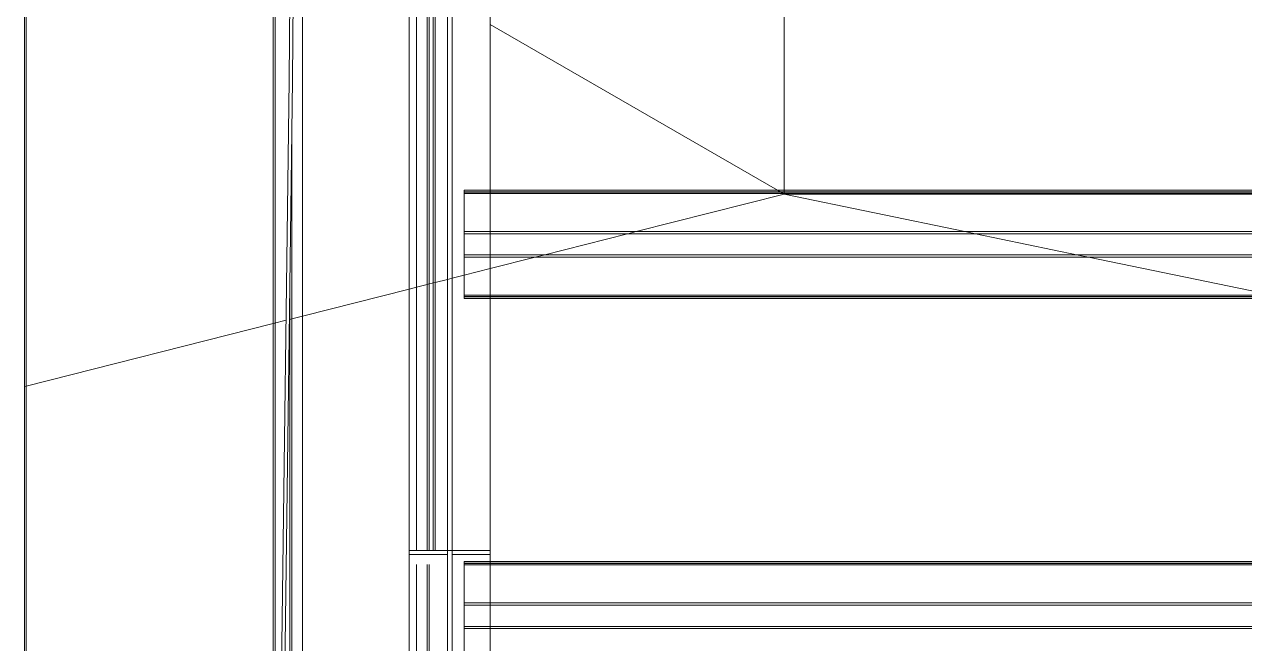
# Model space of a CAD drawing. Header units: centimetres. Extents: x -13617 to -9515, y -261 to 6553.
# Drawn here: x -12522 to -12333.8, y 2287.9 to 2383.3 of the extents above; entities that cross this region are included whole.
import ezdxf

# ---------------------------------------------------------------- set-up
doc = ezdxf.new("R2010")
doc.units = ezdxf.units.CM
doc.linetypes.add('_Overhead', pattern=[0.47625, 0.3175, -0.15875])
for name, color, linetype, lineweight in [('A-FLOR', 7, 'Continuous', 9), ('A-WALL', 7, 'Continuous', 9), ('S-BEAM', 7, 'Continuous', 9), ('S-COLS', 7, 'Continuous', 9)]:
    doc.layers.add(name, color=color, linetype=linetype, lineweight=lineweight)

# ---------------------------------------------------------------- blocks, each defined once
blk = doc.blocks.new('Costanera Perfil Z - Parametrizado - Costanera Perfil Z - Parametrizado-1652053-Planta patio maniobras')
at = {"layer": 'S-BEAM', "color": 254, "true_color": 0xcccccc}
for p, q in [((8.63, 811.28), (8.63, -811.28)), ((8.9, -410.85), (8.9, -760.55))]:
    blk.add_line(p, q, dxfattribs=at)
blk = doc.blocks.new('Costanera Perfil Z - Parametrizado - h_30cm-V61-Planta patio maniobras')
at = {"layer": 'S-BEAM', "color": 254, "true_color": 0xcccccc}
for p, q in [((-8.34, 548.74), (-8.34, -548.74)), ((-8.1, -548.74), (-8.1, 548.74)), ((-8.04, 548.74), (-8.04, -548.74)), ((-7.84, 548.74), (-7.84, -548.74)), ((1.64, 548.74), (1.64, -548.74)), ((1.98, 548.74), (1.98, -548.74)), ((-1.98, 542.85), (-1.98, -544.73)), ((-1.64, 542.85), (-1.64, -544.73)), ((7.84, 542.85), (7.84, -544.73)), ((8.04, 542.85), (8.04, -544.73)), ((8.1, 542.85), (8.1, -544.73)), ((8.34, 542.85), (8.34, -544.73)), ((-1.98, -544.73), (-1.98, -548.74)), ((-1.64, -544.73), (-1.64, -548.74)), ((7.84, -544.73), (7.84, -548.74)), ((8.04, -544.73), (8.04, -548.74)), ((8.1, -544.73), (8.1, -548.74)), ((8.34, -544.73), (8.34, -548.74)), ((-8.1, -548.74), (-8.34, -548.74)), ((-8.34, -548.74), (-8.1, -548.74)), ((1.98, -548.74), (-8.1, -548.74)), ((-8.04, -548.74), (-7.84, -548.74)), ((-7.84, -548.74), (1.64, -548.74)), ((-1.06, -548.74), (-1.98, -548.74)), ((-1.98, -548.74), (-1.64, -548.74)), ((-1.64, -548.74), (1.64, -548.74)), ((1.64, -548.74), (-1.64, -548.74)), ((-1.64, -548.74), (-0.76, -548.74)), ((1.64, -548.74), (-1.06, -548.74)), ((-0.76, -548.74), (1.64, -548.74)), ((1.64, -548.74), (1.98, -548.74)), ((1.98, -548.74), (1.64, -548.74)), ((1.64, -548.74), (1.98, -548.74)), ((1.98, -548.74), (8.04, -548.74)), ((7.84, -548.74), (1.98, -548.74)), ((8.04, -548.74), (7.84, -548.74)), ((8.34, -548.74), (8.04, -548.74)), ((8.1, -548.74), (8.34, -548.74))]:
    blk.add_line(p, q, dxfattribs=at)
blk = doc.blocks.new('Costanera Perfil Z - Parametrizado - h_30cm-V62-Planta patio maniobras')
at = {"layer": 'S-BEAM', "color": 254, "true_color": 0xcccccc}
for p, q in [((-8.34, 548.74), (-8.34, -548.74)), ((-8.1, -548.74), (-8.1, 548.74)), ((-8.04, 548.74), (-8.04, -548.74)), ((-7.84, 548.74), (-7.84, -548.74)), ((1.64, 548.74), (1.64, -548.74)), ((1.98, 548.74), (1.98, -548.74)), ((-1.98, 542.85), (-1.98, -544.73)), ((-1.64, 542.85), (-1.64, -544.73)), ((-1.98, -544.73), (-1.98, -548.74)), ((-1.64, -544.73), (-1.64, -548.74)), ((-8.1, -548.74), (-8.34, -548.74)), ((-8.34, -548.74), (-8.1, -548.74)), ((1.98, -548.74), (-8.1, -548.74)), ((-8.04, -548.74), (-7.84, -548.74)), ((-7.84, -548.74), (1.64, -548.74)), ((-1, -548.74), (-1.98, -548.74)), ((-1.98, -548.74), (-1.64, -548.74)), ((-1.64, -548.74), (1.64, -548.74)), ((1.64, -548.74), (-1.64, -548.74)), ((-1.64, -548.74), (-0.7, -548.74)), ((1.64, -548.74), (-1, -548.74)), ((-0.7, -548.74), (1.64, -548.74)), ((1.64, -548.74), (1.98, -548.74)), ((1.98, -548.74), (1.64, -548.74)), ((1.64, -548.74), (1.98, -548.74)), ((1.98, -548.74), (8.04, -548.74)), ((7.84, -548.74), (1.98, -548.74))]:
    blk.add_line(p, q, dxfattribs=at)
blk = doc.blocks.new('Costanera Perfil Z - Parametrizado - Costanera Perfil Z - Parametrizado-1662729-Planta patio maniobras')
at = {"layer": 'S-BEAM', "color": 254, "true_color": 0xcccccc}
for p, q in [((-8.8, -998.59), (-8.8, -1932.33)), ((-8.8, -998.59), (-8.8, -1932.33)), ((8.8, -1427.65), (8.8, -1816.91)), ((8.8, -1427.65), (8.8, -1816.91)), ((10.45, -1427.65), (10.45, -1816.91)), ((10.45, -1427.65), (10.45, -1816.91)), ((10.75, -1816.91), (10.75, -1427.65)), ((10.75, -1427.65), (10.75, -1816.91)), ((-10.45, -1752.08), (-10.45, -1932.33)), ((-10.45, -1752.08), (-10.45, -1932.33)), ((-10.75, -1774.61), (-10.75, -1932.33)), ((-10.75, -1774.61), (-10.75, -1932.33))]:
    blk.add_line(p, q, dxfattribs=at)
blk = doc.blocks.new('Costanera Perfil Z - Parametrizado - Costanera Perfil Z - Parametrizado-V64-Planta patio maniobras')
at = {"layer": 'S-BEAM', "color": 254, "true_color": 0xcccccc}
for p, q in [((-8.8, -998.59), (-8.8, -1932.33)), ((-8.8, -998.59), (-8.8, -1932.33)), ((8.8, -1427.65), (8.8, -1816.91)), ((8.8, -1427.65), (8.8, -1816.91)), ((10.45, -1427.65), (10.45, -1816.91)), ((10.45, -1427.65), (10.45, -1816.91)), ((10.75, -1816.91), (10.75, -1427.65)), ((10.75, -1427.65), (10.75, -1816.91)), ((-10.45, -1752.08), (-10.45, -1932.33)), ((-10.45, -1752.08), (-10.45, -1932.33)), ((-10.75, -1774.61), (-10.75, -1932.33)), ((-10.75, -1774.61), (-10.75, -1932.33)), ((8.8, -1819.04), (8.8, -1932.33)), ((8.8, -1819.07), (8.8, -1932.33)), ((10.45, -1819.07), (10.45, -1932.33)), ((10.45, -1819.64), (10.45, -1932.33)), ((10.75, -1932.33), (10.75, -1819.04)), ((10.75, -1819.78), (10.75, -1932.33))]:
    blk.add_line(p, q, dxfattribs=at)
blk = doc.blocks.new('Costaneras Perfil C - 50 x 250-1666462-Planta patio maniobras')
at = {"layer": 'S-BEAM', "color": 254, "true_color": 0xcccccc}
for p, q in [((754.76, 12.5), (365.5, 12.5)), ((754.76, 12.5), (365.5, 12.5)), ((365.5, 12.2), (754.76, 12.2)), ((365.5, 12.2), (754.76, 12.2)), ((-1286.12, -12.5), (866.63, -12.5)), ((866.63, -12.5), (-1286.12, -12.5)), ((-1229, -12.2), (845.25, -12.2)), ((845.25, -12.2), (-1229, -12.2))]:
    blk.add_line(p, q, dxfattribs=at)
blk = doc.blocks.new('PQ_RVR_EST-01_ZZ_ZZ_MO_T_A_rvt-1-Planta patio maniobras')
at = {"layer": 'S-BEAM', "color": 254, "true_color": 0xcccccc}
for p, q in [((-12462.64, 2691.46), (-12462.64, 2186.2)), ((-12462.64, 2691.46), (-12462.64, 2186.78)), ((-12462.64, 2691.46), (-12462.64, 2302.2)), ((-12456.74, 2691.46), (-12456.74, 2186.2)), ((-12456.03, 2186.2), (-12456.03, 2691.46)), ((-12462.64, 2686.54), (-12462.64, 2186.2)), ((-12456.74, 2537.74), (-12456.74, 2300.77)), ((-12456.03, 2537.74), (-12456.03, 2300.77)), ((-12450.14, 2357.76), (-12450.14, 2399.56)), ((-12450.14, 2399.56), (-12450.14, 2357.76)), ((-12450.14, 2393.2), (-12450.14, 2357.76)), ((-12450.14, 2393.2), (-12450.14, 2357.76)), ((-12450.14, 2350.56), (-12450.14, 2357.76)), ((-12450.14, 2357.76), (-12450.14, 2350.49)), ((-12450.14, 2357.76), (-12450.14, 2351.4)), ((-12450.14, 2357.76), (-12450.14, 2351.4)), ((-12450.14, 2351.4), (-12450.14, 2351.07)), ((-12450.14, 2351.4), (-12450.14, 2351.07)), ((-12450.14, 2351.07), (-12450.14, 2347.78)), ((-12450.14, 2351.07), (-12450.14, 2347.78)), ((-12450.14, 2347.78), (-12450.14, 2350.56)), ((-12450.14, 2350.49), (-12450.14, 2347.78)), ((-12450.14, 2347.45), (-12450.14, 2347.78)), ((-12450.14, 2347.78), (-12450.14, 2347.45)), ((-12450.14, 2347.78), (-12450.14, 2347.45)), ((-12450.14, 2347.78), (-12450.14, 2347.45)), ((-12450.14, 2300.48), (-12450.14, 2347.45)), ((-12450.14, 2347.45), (-12450.14, 2300.48)), ((-12450.14, 2347.45), (-12450.14, 2341.09)), ((-12450.14, 2347.45), (-12450.14, 2341.09)), ((-12450.14, 2341.09), (-12450.14, 2302.2)), ((-12450.14, 2341.09), (-12450.14, 2300.48)), ((-12462.64, 2301.57), (-12462.64, 2186.78)), ((-12450.14, 2301.57), (-12450.14, 2300.48)), ((-12450.14, 2293.22), (-12450.14, 2300.48)), ((-12450.14, 2300.48), (-12450.14, 2293.15)), ((-12450.14, 2300.48), (-12450.14, 2294.12)), ((-12450.14, 2300.48), (-12450.14, 2294.12)), ((-12450.14, 2294.12), (-12450.14, 2293.79)), ((-12450.14, 2294.12), (-12450.14, 2293.79)), ((-12450.14, 2293.79), (-12450.14, 2290.5)), ((-12450.14, 2293.79), (-12450.14, 2290.5)), ((-12450.14, 2290.5), (-12450.14, 2293.22)), ((-12450.14, 2293.15), (-12450.14, 2290.5)), ((-12450.14, 2290.17), (-12450.14, 2290.5)), ((-12450.14, 2290.5), (-12450.14, 2290.17)), ((-12450.14, 2290.5), (-12450.14, 2290.17)), ((-12450.14, 2290.5), (-12450.14, 2290.17)), ((-12450.14, 2245.37), (-12450.14, 2290.17)), ((-12450.14, 2290.17), (-12450.14, 2245.37)), ((-12450.14, 2290.17), (-12450.14, 2283.81)), ((-12450.14, 2290.17), (-12450.14, 2283.81))]:
    blk.add_line(p, q, dxfattribs=at)
at = {"layer": 'S-COLS', "color": 253, "true_color": 0xaaaaaa}
for p, q in [((-12462.64, 2302.2), (-12462.64, 2301.61)), ((-12456.74, 2302.2), (-12462.64, 2302.2)), ((-12462.64, 2301.61), (-12456.74, 2301.61)), ((-12462.64, 2301.61), (-12462.64, 2299.46)), ((-12456.03, 2302.2), (-12456.74, 2302.2)), ((-12456.74, 2301.61), (-12456.74, 2300.77)), ((-12456.74, 2301.61), (-12456.74, 2229.87)), ((-12456.74, 2300.77), (-12456.74, 2284.69)), ((-12450.14, 2302.2), (-12456.03, 2302.2)), ((-12450.14, 2301.61), (-12456.03, 2301.61)), ((-12456.03, 2301.61), (-12456.03, 2229.87)), ((-12456.03, 2300.77), (-12456.03, 2301.61)), ((-12456.03, 2284.69), (-12456.03, 2300.77)), ((-12450.14, 2302.2), (-12450.14, 2301.61)), ((-12450.14, 2300.48), (-12450.14, 2301.61)), ((-12462.64, 2299.46), (-12462.64, 2284.83)), ((-12450.14, 2294.12), (-12450.14, 2300.48)), ((-12450.14, 2293.79), (-12450.14, 2294.12)), ((-12450.14, 2290.5), (-12450.14, 2293.79)), ((-12450.14, 2290.17), (-12450.14, 2290.5)), ((-12450.14, 2283.81), (-12450.14, 2290.17))]:
    blk.add_line(p, q, dxfattribs=at)
at = {"layer": 'S-BEAM', "color": 254, "linetype": '_Overhead', "lineweight": 9, "true_color": 0xd4d4d4}
for name, p, rotation in [('Costaneras Perfil C - 50 x 250-1666462-Planta patio maniobras', (-12471.13, 3056.96), 270), ('Costanera Perfil Z - Parametrizado - h_30cm-V61-Planta patio maniobras', (-11905.41, 2349.43), 269.9999999999998), ('Costanera Perfil Z - Parametrizado - h_30cm-V62-Planta patio maniobras', (-11905.41, 2292.15), 269.9999999999998)]:
    blk.add_blockref(name, p, dxfattribs=dict(at, rotation=rotation))
for name, p in [('Costanera Perfil Z - Parametrizado - Costanera Perfil Z - Parametrizado-1662729-Planta patio maniobras', (-12470.31, 4119.11)), ('Costanera Perfil Z - Parametrizado - Costanera Perfil Z - Parametrizado-V64-Planta patio maniobras', (-12470.31, 4119.11)), ('Costanera Perfil Z - Parametrizado - Costanera Perfil Z - Parametrizado-1652053-Planta patio maniobras', (-12530.66, 2955.31))]:
    blk.add_blockref(name, p, dxfattribs=at)
blk = doc.blocks.new('PQ_RVR_ARQ-01_ZZ_ZZ_MO_T_A_rvt-1-Planta patio maniobras')
at = {"layer": 'A-FLOR', "color": 253, "lineweight": 18, "true_color": 0xaaaaaa}
for p, q in [((-12404.81, 2393.2), (-12404.81, 2357.76)), ((-12404.81, 2357.76), (-12404.81, 2393.2)), ((-12405.81, 2357.76), (-12450.14, 2383.34)), ((-12450.14, 2383.34), (-12405.81, 2357.76)), ((-12404.81, 2357.18), (-12427.62, 2351.4)), ((-12427.62, 2351.4), (-12404.81, 2357.18)), ((-12404.81, 2357.18), (-12405.81, 2357.76)), ((-12405.81, 2357.76), (-12404.81, 2357.18)), ((-12404.81, 2357.76), (-12404.81, 2357.18)), ((-12404.81, 2357.18), (-12404.81, 2357.76)), ((-12376.91, 2351.4), (-12404.81, 2357.18)), ((-12404.81, 2357.18), (-11482.16, 2357.18)), ((-12404.81, 2357.18), (-12376.91, 2351.4)), ((-11482.16, 2357.18), (-12404.81, 2357.18)), ((-12428.99, 2351.06), (-12441.91, 2347.78)), ((-12441.91, 2347.78), (-12428.99, 2351.06)), ((-12427.62, 2351.4), (-12428.94, 2351.07)), ((-12428.94, 2351.07), (-12427.62, 2351.4)), ((-12375.3, 2351.07), (-12376.91, 2351.4)), ((-12376.91, 2351.4), (-12375.3, 2351.07)), ((-12359.45, 2347.78), (-12375.3, 2351.07)), ((-12375.3, 2351.07), (-12359.45, 2347.78)), ((-12441.91, 2347.78), (-12443.23, 2347.45)), ((-12443.23, 2347.45), (-12441.91, 2347.78)), ((-12357.83, 2347.45), (-12359.45, 2347.78)), ((-12359.45, 2347.78), (-12357.83, 2347.45)), ((-12443.23, 2347.45), (-12450.14, 2345.7)), ((-12450.14, 2345.7), (-12443.23, 2347.45)), ((-12327.14, 2341.09), (-12357.83, 2347.45)), ((-12357.83, 2347.45), (-12327.14, 2341.09)), ((-12456.74, 2344.02), (-12458.63, 2343.55)), ((-12458.63, 2343.55), (-12456.74, 2344.02)), ((-12456.03, 2344.2), (-12456.74, 2344.02)), ((-12456.74, 2344.02), (-12456.03, 2344.2)), ((-12454.16, 2344.68), (-12456.03, 2344.2)), ((-12456.03, 2344.2), (-12454.16, 2344.68)), ((-12450.14, 2345.7), (-12454.16, 2344.68)), ((-12454.16, 2344.68), (-12450.14, 2345.7)), ((-12462.64, 2342.53), (-12479.11, 2338.36)), ((-12479.11, 2338.36), (-12462.64, 2342.53)), ((-12461.52, 2342.82), (-12462.64, 2342.53)), ((-12462.64, 2342.53), (-12461.52, 2342.82)), ((-12459.87, 2343.23), (-12461.52, 2342.82)), ((-12461.52, 2342.82), (-12459.87, 2343.23)), ((-12459.57, 2343.31), (-12459.87, 2343.23)), ((-12459.87, 2343.23), (-12459.57, 2343.31)), ((-12458.63, 2343.55), (-12459.57, 2343.31)), ((-12459.57, 2343.31), (-12458.63, 2343.55)), ((-12479.11, 2338.36), (-12480.76, 2337.94)), ((-12480.76, 2337.94), (-12479.11, 2338.36)), ((-12483.63, 2337.21), (-12521.75, 2327.55)), ((-12521.75, 2327.55), (-12483.63, 2337.21)), ((-12481.65, 2337.72), (-12483.63, 2337.21)), ((-12483.63, 2337.21), (-12481.65, 2337.72)), ((-12480.76, 2337.94), (-12481.06, 2337.86)), ((-12481.06, 2337.86), (-12480.76, 2337.94)), ((-12521.75, 2327.55), (-12522.02, 2327.49)), ((-12522.02, 2327.49), (-12521.75, 2327.55))]:
    blk.add_line(p, q, dxfattribs=at)
at = {"layer": 'A-WALL', "color": 253, "true_color": 0xaaaaaa}
for p, q in [((-12481.15, 2374.76), (-12481.01, 2393.82)), ((-12480.51, 2393.82), (-12480.65, 2374.75)), ((-12484.03, 2158.84), (-12481.15, 2374.76)), ((-12480.65, 2374.75), (-12483.53, 2158.84))]:
    blk.add_line(p, q, dxfattribs=at)

msp = doc.modelspace()

# ---------------------------------------------------------------- block references
at = {"lineweight": 5}
msp.add_blockref('PQ_RVR_EST-01_ZZ_ZZ_MO_T_A_rvt-1-Planta patio maniobras', (0, 0), dxfattribs=at)

# ---------------------------------------------------------------- next in the draw order: block references
msp.add_blockref('PQ_RVR_ARQ-01_ZZ_ZZ_MO_T_A_rvt-1-Planta patio maniobras', (0, 0), dxfattribs=at)

doc.saveas('drawing.dxf')
